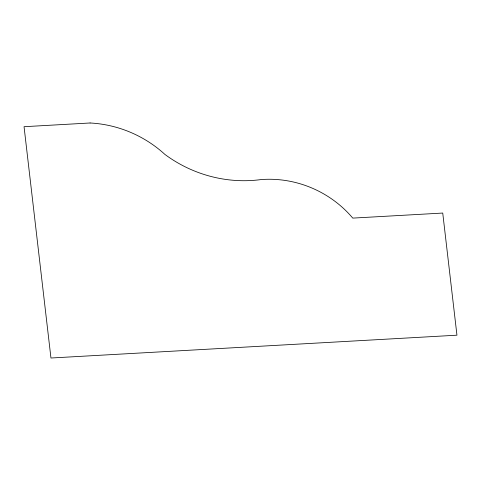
<?xml version="1.0" encoding="UTF-8"?>
<svg xmlns="http://www.w3.org/2000/svg" width="481" height="481" viewBox="0 0 481 481"><rect width="100%" height="100%" fill="white"/><g stroke="black" fill="none" stroke-linecap="round" stroke-linejoin="round"><path stroke-width="0.72" d="M90.085 122.986L24.05 126.701L50.956 358.014L456.95 335.191L442.742 213.053L352.771 218.109A103.559 96.873 26.8 0 0 260.967 179.587A125.697 117.58 26.8 0 1 164.893 154.407A113.131 105.826 26.8 0 0 90.085 122.986"/></g></svg>
